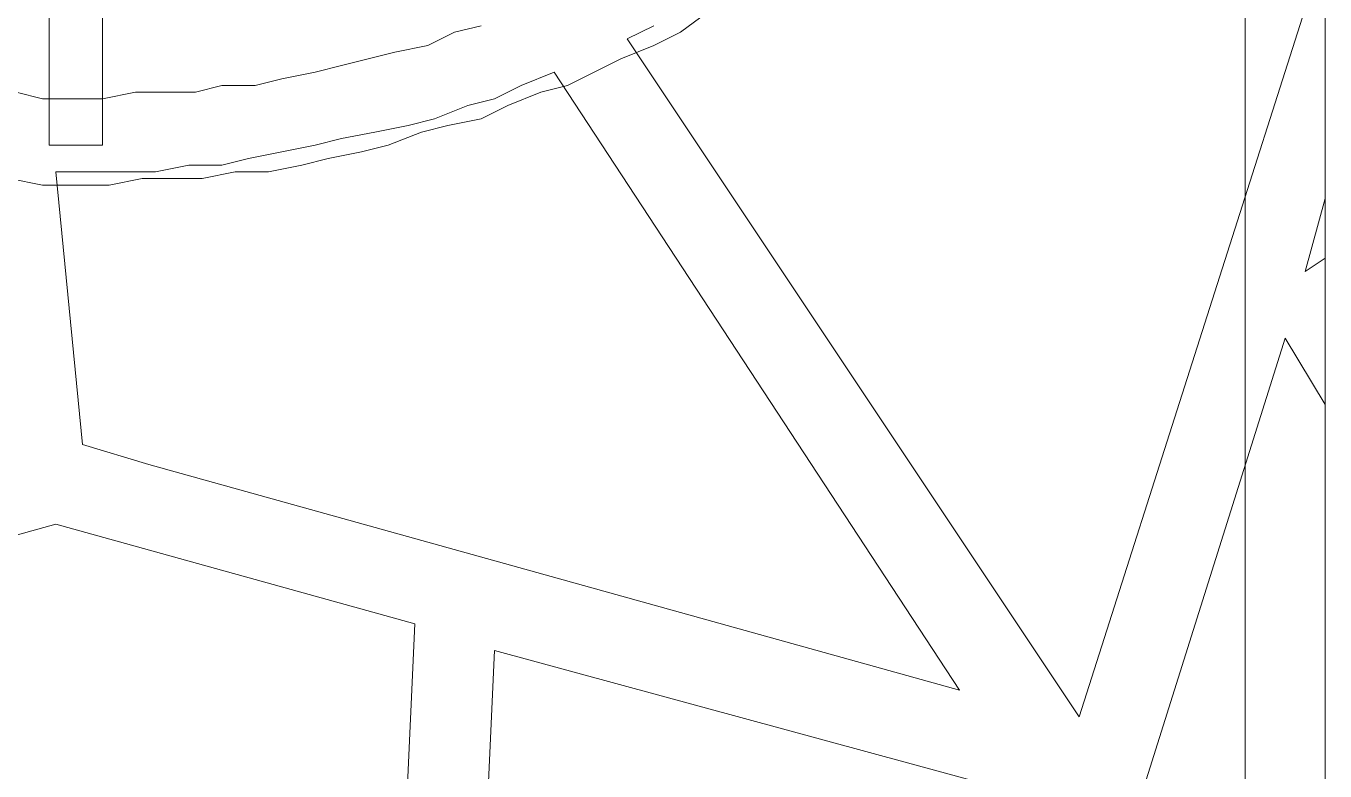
# Model space of a CAD drawing. Extents: x -66030 to 95157, y -13132 to 45879.
# Drawn here: x -49999 to -49236, y 26742 to 27180 of the extents above; entities that cross this region are included whole.
import ezdxf

# ---------------------------------------------------------------- set-up
doc = ezdxf.new("R2010")
doc.units = 0
doc.header["$LTSCALE"] = 100
doc.header["$MEASUREMENT"] = 0
doc.layers.get('0').update_dxf_attribs({"linetype": 'CONTINUOUS'})

msp = doc.modelspace()

# ---------------------------------------------------------------- linework, layer by layer
at = {"lineweight": 0}
for points in [[(-50727.7, 24422.57), (-49235.62, 24422.57), (-49235.62, 29164.42), (-50727.7, 29164.42), (-50727.7, 24422.57)], [(-50680.82, 24469.45), (-49282.49, 24469.45), (-49282.49, 29113.64), (-50680.82, 29113.64), (-50680.82, 24469.45)], [(-49985.56, 28555.09), (-49954.31, 28555.09), (-49954.31, 27109.88), (-49985.56, 27109.88), (-49985.56, 28555.09)], [(-49688.71, 27152.85), (-49708.24, 27145.03), (-49723.86, 27137.22), (-49739.49, 27133.32), (-49759.02, 27125.5), (-49774.64, 27121.6), (-49794.17, 27117.69), (-49813.7, 27113.79), (-49829.32, 27109.88), (-49848.85, 27105.97), (-49868.38, 27102.07), (-49884.01, 27098.16), (-49903.54, 27098.16), (-49923.07, 27094.26), (-49942.6, 27094.26), (-49962.13, 27094.26), (-49981.66, 27094.26), (-49966.03, 26934.11), (-49926.97, 26922.39), (-49450.44, 26789.59), (-49688.71, 27152.85)], [(-49778.55, 26656.79), (-50192.58, 26578.67), (-50192.58, 26742.72), (-50184.77, 26750.53), (-50192.58, 26758.34), (-50192.58, 26828.65), (-49981.66, 26887.24), (-49770.73, 26828.65), (-49778.55, 26656.79)], [(-49333.26, 26613.82), (-49594.96, 26414.62), (-49735.58, 26555.23), (-49723.86, 26813.03), (-49407.48, 26727.09), (-49333.26, 26613.82)]]:
    msp.add_lwpolyline(points, close=True, dxfattribs=at)
for points in [[(-49344.98, 26723.19), (-49259.05, 26996.61), (-49235.62, 26957.55), (-49235.62, 27043.48), (-49247.33, 27035.67), (-49235.62, 27078.63), (-49235.62, 27227.06), (-49380.14, 26773.97), (-49645.74, 27172.38), (-49630.12, 27180.19)], [(-49598.87, 27188), (-49614.49, 27176.28), (-49630.12, 27168.47), (-49649.65, 27160.66), (-49665.27, 27152.85), (-49680.9, 27145.03), (-49696.52, 27141.13), (-49716.05, 27133.32), (-49731.67, 27125.5), (-49751.2, 27121.6), (-49766.83, 27117.69), (-49786.36, 27109.88), (-49801.98, 27105.97), (-49821.51, 27102.07), (-49837.13, 27098.16), (-49856.66, 27094.26), (-49876.19, 27094.26), (-49895.72, 27090.35), (-49915.25, 27090.35), (-49930.88, 27090.35), (-49950.41, 27086.44), (-49969.94, 27086.44), (-49989.47, 27086.44), (-50009, 27090.35)], [(-49731.67, 27180.19), (-49747.3, 27176.28), (-49762.92, 27168.47), (-49782.45, 27164.56), (-49798.07, 27160.66), (-49813.7, 27156.75), (-49829.32, 27152.85), (-49848.85, 27148.94), (-49864.48, 27145.03), (-49884.01, 27145.03), (-49899.63, 27141.13), (-49919.16, 27141.13), (-49934.78, 27141.13), (-49954.31, 27137.22), (-49969.94, 27137.22), (-49989.47, 27137.22), (-50005.09, 27141.13)]]:
    msp.add_lwpolyline(points, dxfattribs=at)

doc.saveas('drawing.dxf')
